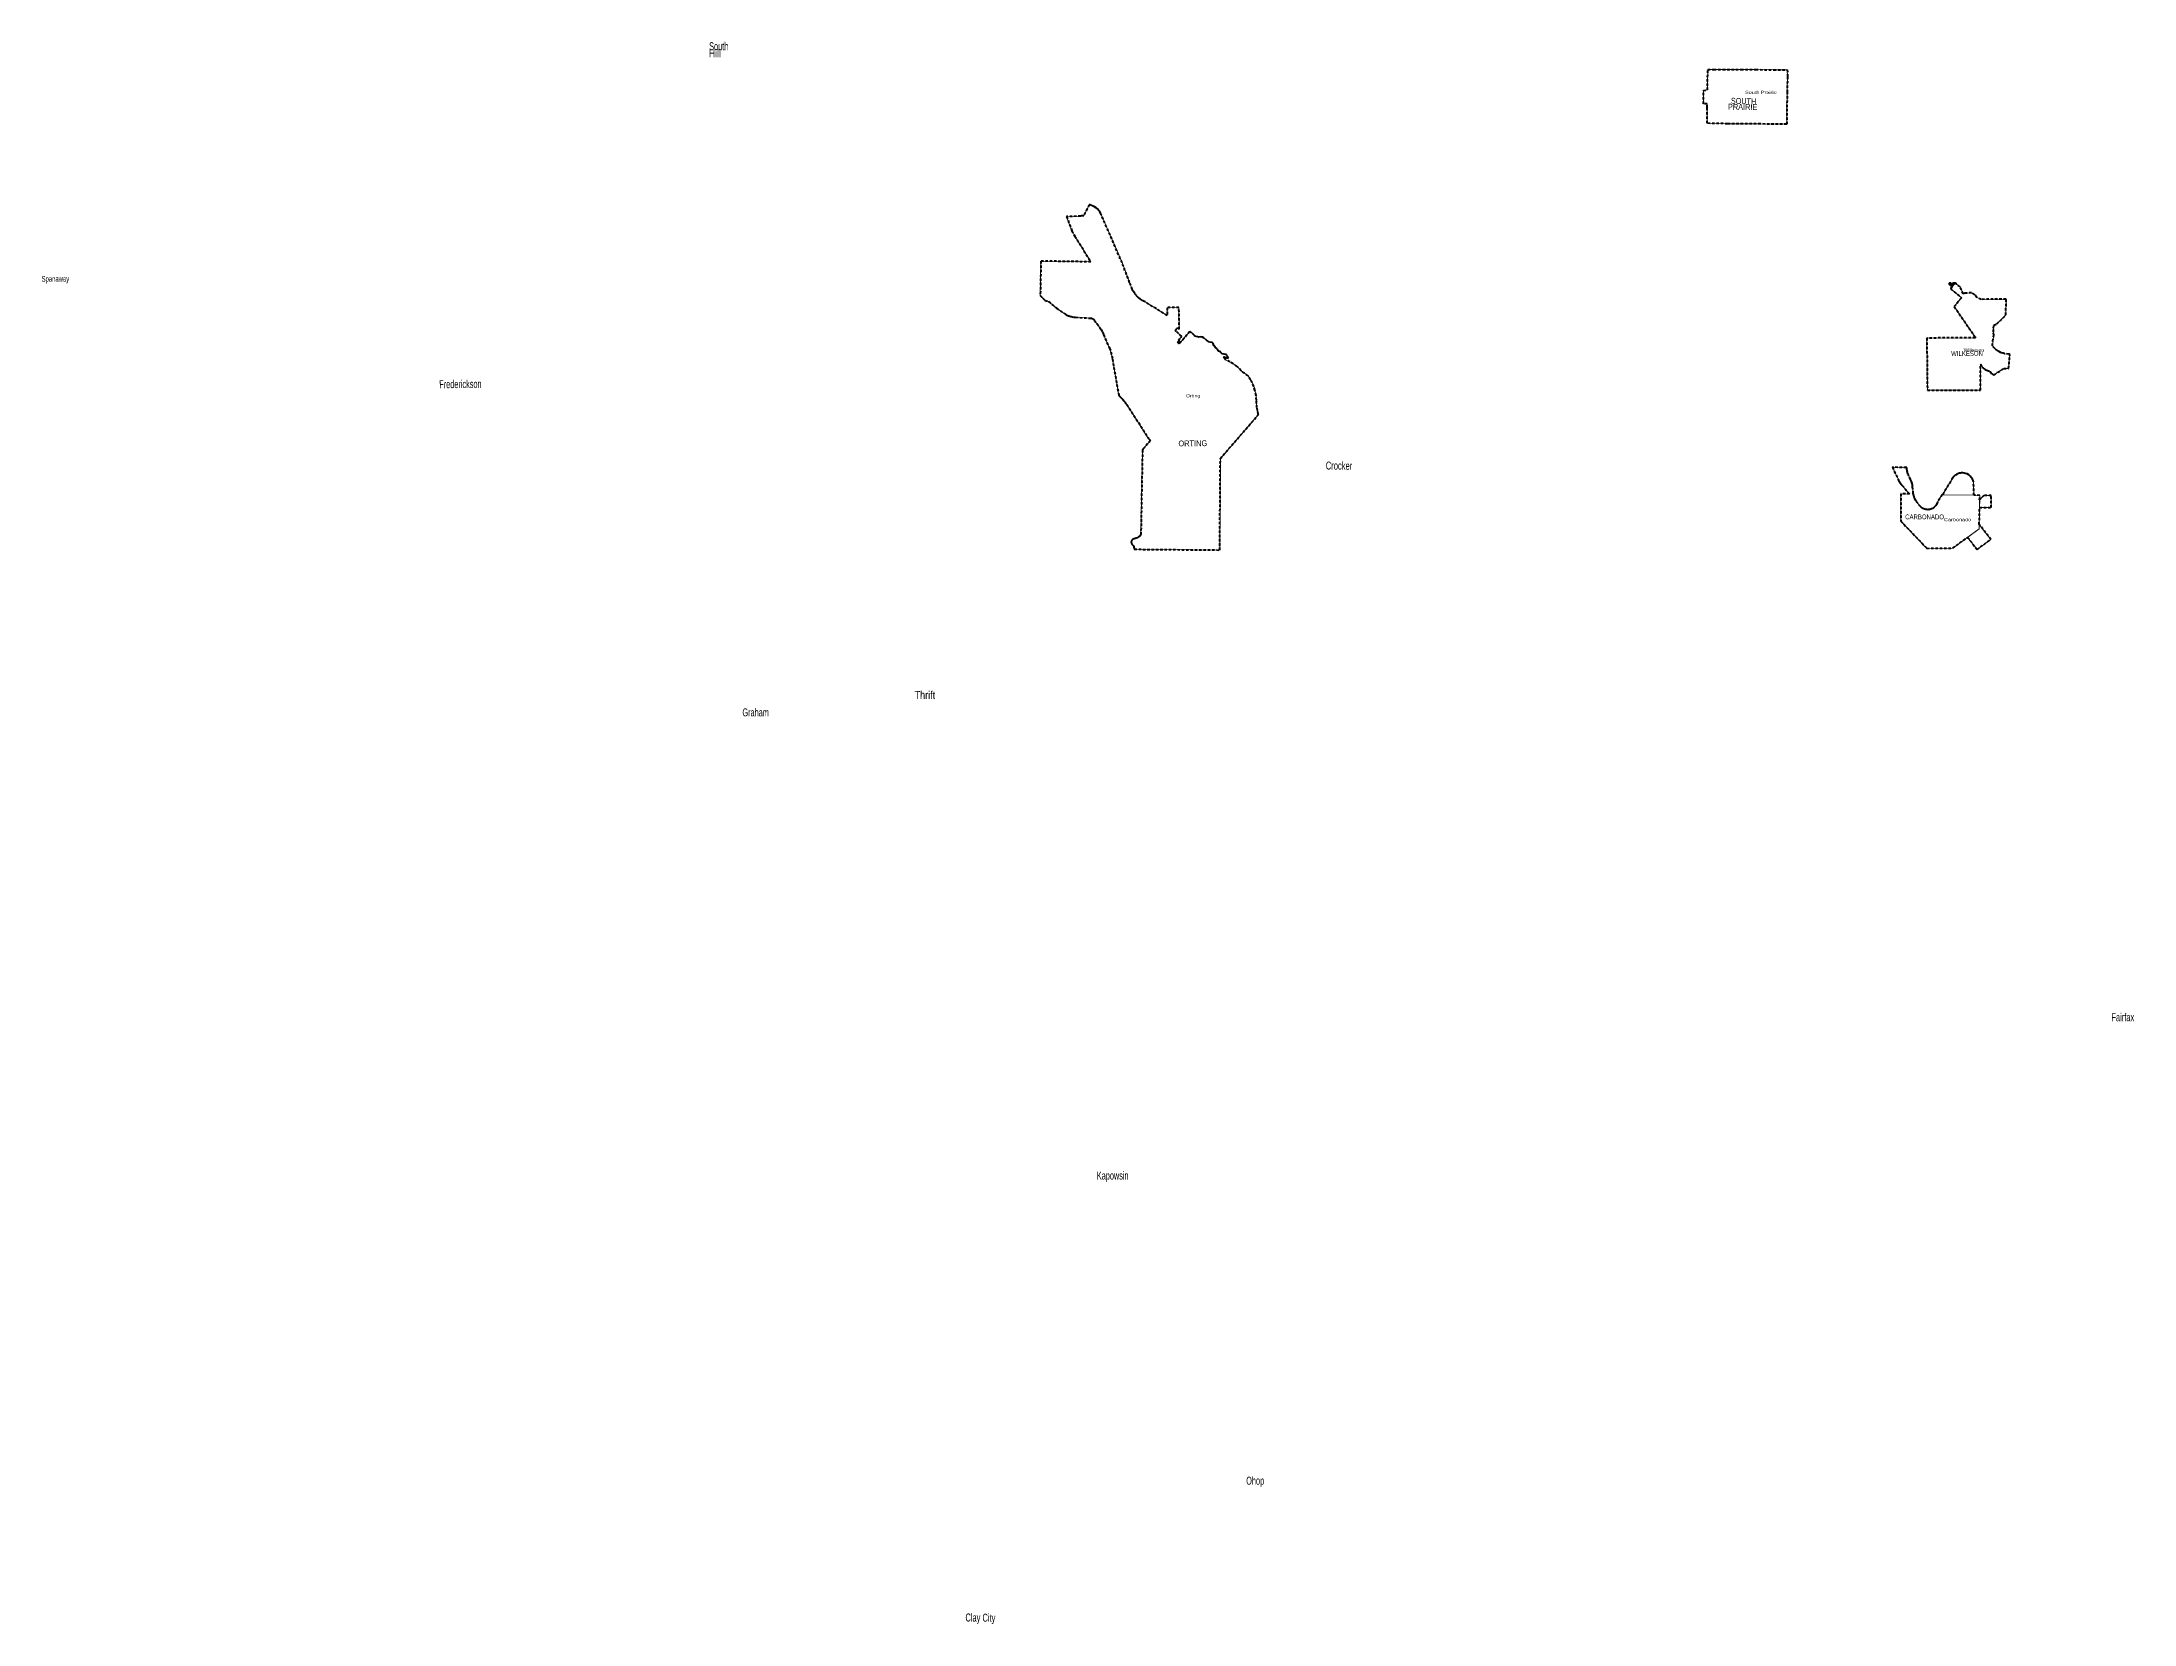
# Model space of a CAD drawing. Header units: feet. Extents: x -903180 to 1023491, y -707744 to 564635.
# Drawn here: x -358559 to -253965, y -207722 to -128590 of the extents above; entities that cross this region are included whole.
import ezdxf

# ---------------------------------------------------------------- set-up
doc = ezdxf.new("R2010")
doc.units = ezdxf.units.FT
doc.header["$LTSCALE"] = 80
doc.linetypes.add('SHORT_DASHED', pattern=[2.7, 1.5, -1.2])
doc.layers.add('13', color=7, linetype='SHORT_DASHED', lineweight=40)
doc.layers.add('58', color=7, linetype='Continuous', lineweight=13)
for name, color, linetype in [('14', 7, 'Continuous'), ('16', 7, 'Continuous'), ('36', 7, 'Continuous')]:
    doc.layers.add(name, color=color, linetype=linetype)

msp = doc.modelspace()

# ---------------------------------------------------------------- hatches: boundary and pattern name
at = {"layer": '58'}
msp.add_hatch(color=256, dxfattribs=at).paths.add_polyline_path([(-263071.31, -140844.3), (-263229.42, -140694.16), (-263207.11, -140654.81), (-262909.34, -140655.78)])

# ---------------------------------------------------------------- linework, layer by layer
at = {"layer": '13'}
for p, q in [((-307354.44, -142245.43), (-307228.18, -142296.6)), ((-264642.88, -151829.01), (-264829.83, -151614.83))]:
    msp.add_line(p, q, dxfattribs=at)
for points in [[(-275304.23, -131688.51), (-275495.34, -131685.98), (-275486.29, -131027.8), (-275300.78, -130990.03), (-275299.82, -130794.2), (-275272.13, -129981.73), (-274979.31, -129968.22), (-274520.22, -129974.66), (-273611.66, -129973.48), (-272882.58, -129978.88), (-271975.24, -129990), (-271304.61, -129992.91), (-271297.67, -130334.57), (-271310.69, -131092.41), (-271323.82, -131944.73), (-271334.82, -132702.56), (-272640.49, -132699), (-273517.65, -132691.93), (-274294.2, -132687), (-275310.15, -132663.69), (-275305.17, -131877.71)], [(-261303.35, -145027.77), (-261154.96, -145072.23), (-261084.23, -145194.97), (-260973.31, -145267.33), (-260776.18, -145118.14), (-260478.4, -144934.61), (-260240.46, -144931.29), (-260172.64, -144219.85), (-260219.12, -144216.46), (-260431.14, -144187.56), (-260450.35, -144184.94), (-260471.14, -144179.62), (-260519.51, -144167.26), (-260609.02, -144135.34), (-260694.69, -144094.25), (-260755.61, -144056.74), (-260775.38, -144044.57), (-260795.61, -144029.66), (-260928.83, -143921.86), (-261054.12, -143796.65), (-261030.52, -143563.7), (-260987.71, -143260.69), (-260995.11, -143091.58), (-260996.37, -142912.54), (-260971.68, -142765.08), (-260825.77, -142687.93), (-260372.75, -142246.67), (-260369.6, -141455.25), (-261608.87, -141469.06), (-261841.27, -141363.85), (-261943.57, -141219.62), (-262094.51, -141139.12), (-262441.58, -141161.82), (-262508.21, -141192.46), (-262662.16, -140848.95), (-262909.34, -140655.78), (-263207.11, -140654.81), (-263229.42, -140694.16), (-263071.31, -140844.3), (-263135.75, -140917.95), (-263151.28, -140935.7), (-263133.25, -140950.39), (-262617.96, -141370.3), (-262598.74, -141385.96), (-262615.4, -141406.6), (-262957.36, -141830.1), (-261905.56, -143367.62), (-261892.52, -143386.68), (-261911.88, -143386.83), (-264329.61, -143405.41), (-264301.62, -146015.74), (-261647.74, -146011.96), (-261651.55, -144702.58), (-261507.77, -144911.53), (-261408.87, -144978.61)]]:
    msp.add_lwpolyline(points, close=True, dxfattribs=at)
for points in [[(-299677.35, -154004.62), (-299645.01, -149421), (-297739.41, -147229.18), (-297740.2, -147222.5), (-297747.89, -147199.74), (-297780.4, -147030.94), (-297814.88, -146884.26), (-297837.4, -146671.19), (-297835.68, -146516.36), (-297862.28, -146279.18), (-297915.09, -146007.88), (-297967.76, -145819.04), (-298050.61, -145628.26), (-298135.38, -145487.76), (-298256.47, -145293.07), (-298435.8, -145156.87), (-298603.03, -145036.72), (-298800.61, -144826.17), (-299022.21, -144684.06), (-299169.26, -144594.01), (-299386.76, -144494.11), (-299457.37, -144391.78), (-299481.6, -144347.61), (-299447.39, -144351.53), (-299368.88, -144369.4), (-299314.52, -144385.32), (-299262.16, -144407.28), (-299252.11, -144401.22), (-299246.13, -144373.06), (-299320.74, -144290.83), (-299344.99, -144230.58), (-299477.84, -144206.84), (-299548.29, -144188.95), (-299637, -144098.74), (-299731.63, -144060.81), (-299806.31, -143940.39), (-299897, -143864.24), (-299967.59, -143773.97), (-300008.01, -143681.59), (-300048.36, -143623.4), (-300187.23, -143607.73), (-300298.03, -143535.66), (-300449.19, -143403.39), (-300543.83, -143361.45), (-300624.35, -143341.58), (-300728.96, -143353.95), (-300869.88, -143318.17), (-300934.34, -143278.16), (-301075.43, -143147.87), (-301176.38, -143082.28), (-301697.8, -143693.05), (-301793.17, -143605.95), (-301695.73, -143556.17), (-301745.48, -143513.66), (-301573.91, -143318.7), (-301901.49, -143035.61), (-301797.82, -142896.65), (-301697.13, -142958.05), (-301714.68, -141871.37), (-302304.91, -141884.92), (-302304.91, -142273.15), (-303411.1, -141591.94), (-303530.52, -141531.15), (-303642.93, -141458.2), (-303747.1, -141373.9), (-303841.89, -141279.18), (-303926.26, -141175.07), (-303999.28, -141062.71), (-304049.73, -140966.14), (-304182.51, -140623.9), (-304560.01, -139632.84), (-305631.68, -137155.12), (-305678.05, -137080.95), (-305731.92, -137012.04), (-305792.7, -136949.13), (-305859.72, -136892.92), (-305932.25, -136844.03), (-306009.49, -136802.98), (-306090.61, -136770.23), (-306174.69, -136746.15), (-306196.96, -136741.33), (-306478.04, -137284.14), (-306602.96, -137284.14), (-306626.38, -137311.47), (-307336.52, -137323.67), (-307065.65, -138035.73), (-306922.23, -138306.72), (-306113.77, -139593.35), (-308613.97, -139554), (-308647.37, -141273.92), (-308523.92, -141402.94), (-308399.58, -141520.27), (-308230.67, -141583.64), (-307828.33, -141916.88), (-307354.44, -142245.43)], [(-307228.18, -142296.6), (-307097.27, -142334.28), (-306963.14, -142358.08), (-306880.68, -142365.64), (-306104.95, -142413.15), (-306083.24, -142416.2), (-306061.97, -142421.5), (-306041.37, -142429), (-306021.66, -142438.6), (-306003.07, -142450.22), (-305985.79, -142463.71), (-305970.02, -142478.94), (-305955.93, -142495.73), (-305945.68, -142510.62), (-305682.93, -142862.63), (-305604.95, -142979.03), (-305539.56, -143102.94), (-305487.47, -143233), (-305487.34, -143233.4), (-305185.98, -143917.4), (-305114.79, -144110.36), (-305064.16, -144309.71), (-305040.73, -144456.22), (-304741.6, -146178.71), (-304737.31, -146198.57), (-304727.17, -146231.84), (-304713.62, -146263.87), (-304696.79, -146294.31), (-304676.87, -146322.81), (-304654.08, -146349.09), (-304628.67, -146372.83), (-304525.7, -146469.56), (-304418.1, -146592.48), (-304323.95, -146725.97), (-303248.03, -148406.71), (-303236.67, -148424.46), (-303135.4, -148532.77), (-303509.24, -148950.74), (-303513.21, -148955.09), (-303519.81, -148963.61), (-303525.48, -148972.77), (-303530.16, -148982.48), (-303533.8, -148992.62), (-303536.36, -149003.08), (-303537.81, -149013.76), (-303618.16, -153203.27), (-303618.89, -153206.27), (-303625.95, -153229.43), (-303635.4, -153251.72), (-303647.12, -153272.91), (-303661, -153292.75), (-303676.87, -153311.04), (-303694.57, -153327.56), (-303713.9, -153342.15), (-303734.64, -153354.63), (-303756.58, -153364.88), (-303792.81, -153387.42), (-303846.38, -153414.42), (-303902.47, -153435.68), (-303960.48, -153450.95), (-303963.55, -153451.49), (-303981.05, -153455.67), (-303998.01, -153461.66), (-304014.25, -153469.39), (-304029.59, -153478.77), (-304043.87, -153489.71), (-304056.93, -153502.08), (-304068.63, -153515.74), (-304078.83, -153530.56), (-304087.43, -153546.36), (-304094.33, -153562.97), (-304099.45, -153580.21), (-304099.46, -153580.43), (-304099.4, -153603.34), (-304096.95, -153626.12), (-304092.13, -153648.51), (-304085, -153670.28), (-304075.63, -153691.19), (-304064.12, -153711), (-304050.61, -153729.5), (-304035.24, -153746.49), (-304018.18, -153761.77), (-303999.61, -153775.19), (-303994.41, -153786.8), (-303978.46, -153829.9), (-303967.1, -153874.43), (-303960.46, -153919.9), (-303958.61, -153965.82), (-303944.82, -153966.86), (-299677.35, -154004.62)], [(-264829.83, -151614.83), (-264833.35, -151582.64), (-264843.57, -151570.41), (-264890.2, -151504.59), (-264929.7, -151434.25), (-264961.62, -151360.17), (-264985.63, -151283.16), (-264997.97, -151221.52), (-265001.57, -151203.53), (-265004.02, -151181.52), (-265043.85, -150823.96), (-265046.14, -150803.32), (-265048.4, -150783.96), (-265050.31, -150767.6), (-265068.13, -150674.34), (-265095.6, -150583.46), (-265124.01, -150515.94), (-265132.47, -150495.82), (-265142.17, -150475.94), (-265227.76, -150300.52), (-265234.79, -150286.12), (-265246.89, -150260.52), (-265270.39, -150210.84), (-265299.4, -150129.17), (-265319.71, -150044.91), (-265331.1, -149959), (-265332.91, -149892.37), (-265333.45, -149872.37), (-265353.45, -149872.25), (-266052.33, -149868.13), (-265766.07, -150463.77), (-265756.31, -150484.08), (-265745.09, -150503.77), (-265672.22, -150628.74), (-265591.61, -150738.7), (-265575.85, -150760.2), (-265559.7, -150778.7), (-265187.3, -151205.32), (-265624.47, -151192.05), (-265630.35, -152561.39), (-264324.32, -153920.69), (-263021.43, -153907.48), (-262293.09, -153372.33), (-261816.35, -153977.04), (-261125.98, -153470.49), (-261706.55, -152734.13), (-261694.27, -151874.98), (-261120.07, -151882.67), (-261114.61, -151276.94), (-261485.57, -151272.31), (-261688.85, -151495.02), (-261685.65, -151270.24), (-261977.53, -151260.79), (-261990.37, -150613.4), (-262017.93, -150519.47), (-262046.97, -150462.74), (-262089.83, -150389.41), (-262154.82, -150314.69), (-262228.1, -150252.43), (-262319.36, -150202.62), (-262414.77, -150169.42), (-262469.67, -150155.76), (-262528.15, -150147.28), (-262590.98, -150146.72), (-262649.83, -150154.2), (-262689.71, -150162.22), (-262746.63, -150176.33), (-262824.06, -150208.16), (-262899.06, -150253.97), (-262918.42, -150268.5), (-262984.45, -150327.15), (-263030.64, -150390.92), (-263542.59, -151246.46), (-263572.02, -151246.18), (-263857.78, -151730.99), (-263869.54, -151750.95), (-263882.68, -151770.99), (-263895.38, -151790.36), (-263927.13, -151829.52), (-263962.79, -151865.13), (-264001.99, -151896.83), (-264044.28, -151924.25), (-264089.21, -151947.1), (-264136.29, -151965.14), (-264184.98, -151978.15), (-264234.78, -151986), (-264285.12, -151988.6), (-264335.45, -151985.93), (-264385.23, -151978.01), (-264433.91, -151964.93), (-264480.96, -151946.83), (-264525.85, -151923.91), (-264568.11, -151896.43), (-264607.26, -151864.68), (-264642.88, -151829.01)]]:
    msp.add_lwpolyline(points, dxfattribs=at)
at = {"layer": '58'}
for points in [[(-275304.23, -131688.51), (-275495.34, -131685.98), (-275486.29, -131027.8), (-275300.78, -130990.03), (-275299.82, -130794.2), (-275272.13, -129981.73), (-274979.31, -129968.22), (-274520.22, -129974.66), (-273611.66, -129973.48), (-272882.58, -129978.88), (-271975.24, -129990), (-271304.61, -129992.91), (-271297.67, -130334.57), (-271310.69, -131092.41), (-271323.82, -131944.73), (-271334.82, -132702.56), (-272640.49, -132699), (-273517.65, -132691.93), (-274294.2, -132687), (-275310.15, -132663.69), (-275305.17, -131877.71)], [(-261303.35, -145027.77), (-261154.96, -145072.23), (-261084.23, -145194.97), (-260973.31, -145267.33), (-260776.18, -145118.14), (-260478.4, -144934.61), (-260240.46, -144931.29), (-260172.64, -144219.85), (-260219.12, -144216.46), (-260431.14, -144187.56), (-260450.35, -144184.94), (-260471.14, -144179.62), (-260519.51, -144167.26), (-260609.02, -144135.34), (-260694.69, -144094.25), (-260755.61, -144056.74), (-260775.38, -144044.57), (-260795.61, -144029.66), (-260928.83, -143921.86), (-261054.12, -143796.65), (-261030.52, -143563.7), (-260987.71, -143260.69), (-260995.11, -143091.58), (-260996.37, -142912.54), (-260971.68, -142765.08), (-260825.77, -142687.93), (-260372.75, -142246.67), (-260369.6, -141455.25), (-261608.87, -141469.06), (-261841.27, -141363.85), (-261943.57, -141219.62), (-262094.51, -141139.12), (-262441.58, -141161.82), (-262508.21, -141192.46), (-262662.16, -140848.95), (-262909.34, -140655.78), (-263135.75, -140917.95), (-263151.28, -140935.7), (-263133.25, -140950.39), (-262617.96, -141370.3), (-262598.74, -141385.96), (-262615.4, -141406.6), (-262957.36, -141830.1), (-261905.56, -143367.62), (-261892.52, -143386.68), (-261911.88, -143386.83), (-264329.61, -143405.41), (-264301.62, -146015.74), (-261647.74, -146011.96), (-261651.55, -144702.58), (-261507.77, -144911.53), (-261408.87, -144978.61)], [(-263071.31, -140844.3), (-263229.42, -140694.16), (-263207.11, -140654.81), (-262909.34, -140655.78)], [(-264829.83, -151614.83), (-264833.35, -151582.64), (-264843.57, -151570.41), (-264890.2, -151504.59), (-264929.7, -151434.25), (-264961.62, -151360.17), (-264985.63, -151283.16), (-264997.97, -151221.52), (-265001.57, -151203.53), (-265004.02, -151181.52), (-265043.85, -150823.96), (-265046.14, -150803.32), (-265048.4, -150783.96), (-265050.31, -150767.6), (-265068.13, -150674.34), (-265095.6, -150583.46), (-265124.01, -150515.94), (-265132.47, -150495.82), (-265142.17, -150475.94), (-265227.76, -150300.52), (-265234.79, -150286.12), (-265246.89, -150260.52), (-265270.39, -150210.84), (-265299.4, -150129.17), (-265319.71, -150044.91), (-265331.1, -149959), (-265332.91, -149892.37), (-265333.45, -149872.37), (-265353.45, -149872.25), (-266052.33, -149868.13), (-265766.07, -150463.77), (-265756.31, -150484.08), (-265745.09, -150503.77), (-265672.22, -150628.74), (-265591.61, -150738.7), (-265575.85, -150760.2), (-265559.7, -150778.7), (-265187.3, -151205.32), (-265624.47, -151192.05), (-265630.35, -152561.39), (-264324.32, -153920.69), (-263021.43, -153907.48), (-261709.53, -152943.57), (-261685.65, -151270.24), (-261977.72, -151260.82), (-263542.59, -151246.46), (-263572.02, -151246.18), (-263857.78, -151730.99), (-263869.54, -151750.95), (-263882.68, -151770.99), (-263895.38, -151790.36), (-263927.13, -151829.52), (-263962.79, -151865.13), (-264001.99, -151896.83), (-264044.28, -151924.25), (-264089.21, -151947.1), (-264136.29, -151965.14), (-264184.98, -151978.15), (-264234.78, -151986), (-264285.12, -151988.6), (-264335.45, -151985.93), (-264385.23, -151978.01), (-264433.91, -151964.93), (-264480.96, -151946.83), (-264525.85, -151923.91), (-264568.11, -151896.43), (-264607.26, -151864.68), (-264642.88, -151829.01)], [(-261977.53, -151260.79), (-263542.59, -151246.46), (-263030.64, -150390.92), (-262984.45, -150327.15), (-262918.42, -150268.5), (-262824.06, -150208.16), (-262746.63, -150176.33), (-262689.71, -150162.22), (-262590.98, -150146.72), (-262528.15, -150147.28), (-262469.67, -150155.76), (-262414.77, -150169.42), (-262319.36, -150202.62), (-262228.1, -150252.43), (-262154.82, -150314.69), (-262089.83, -150389.41), (-262046.97, -150462.74), (-262017.93, -150519.47), (-261990.37, -150613.4)], [(-261485.57, -151272.31), (-261114.61, -151276.94), (-261120.07, -151882.67), (-261694.27, -151874.98), (-261688.85, -151495.02)], [(-261816.35, -153977.04), (-262293.01, -153372.43), (-261709.53, -152943.57), (-261708.07, -152732.19), (-261125.98, -153470.49)]]:
    msp.add_lwpolyline(points, close=True, dxfattribs=at)
for points in [[(-299677.35, -154004.62), (-299645.01, -149421), (-297739.41, -147229.18), (-297740.2, -147222.5), (-297747.89, -147199.74), (-297780.4, -147030.94), (-297814.88, -146884.26), (-297837.4, -146671.19), (-297835.68, -146516.36), (-297862.28, -146279.18), (-297915.09, -146007.88), (-297967.76, -145819.04), (-298050.61, -145628.26), (-298135.38, -145487.76), (-298256.47, -145293.07), (-298435.8, -145156.87), (-298603.03, -145036.72), (-298800.61, -144826.17), (-299022.21, -144684.06), (-299169.26, -144594.01), (-299386.76, -144494.11), (-299457.37, -144391.78), (-299481.6, -144347.61), (-299447.39, -144351.53), (-299368.88, -144369.4), (-299314.52, -144385.32), (-299262.16, -144407.28), (-299252.11, -144401.22), (-299246.13, -144373.06), (-299320.74, -144290.83), (-299344.99, -144230.58), (-299477.84, -144206.84), (-299548.29, -144188.95), (-299637, -144098.74), (-299731.63, -144060.81), (-299806.31, -143940.39), (-299897, -143864.24), (-299967.59, -143773.97), (-300008.01, -143681.59), (-300048.36, -143623.4), (-300187.23, -143607.73), (-300298.03, -143535.66), (-300449.19, -143403.39), (-300543.83, -143361.45), (-300624.35, -143341.58), (-300728.96, -143353.95), (-300869.88, -143318.17), (-300934.34, -143278.16), (-301075.43, -143147.87), (-301176.38, -143082.28), (-301697.8, -143693.05), (-301793.17, -143605.95), (-301695.73, -143556.17), (-301745.48, -143513.66), (-301573.91, -143318.7), (-301901.49, -143035.61), (-301797.82, -142896.65), (-301697.13, -142958.05), (-301714.68, -141871.37), (-302304.91, -141884.92), (-302304.91, -142273.15), (-303411.1, -141591.94), (-303530.52, -141531.15), (-303642.93, -141458.2), (-303747.1, -141373.9), (-303841.89, -141279.18), (-303926.26, -141175.07), (-303999.28, -141062.71), (-304049.73, -140966.14), (-304182.51, -140623.9), (-304560.01, -139632.84), (-305631.68, -137155.12), (-305678.05, -137080.95), (-305731.92, -137012.04), (-305792.7, -136949.13), (-305859.72, -136892.92), (-305932.25, -136844.03), (-306009.49, -136802.98), (-306090.61, -136770.23), (-306174.69, -136746.15), (-306196.96, -136741.33), (-306478.04, -137284.14), (-306602.96, -137284.14), (-306626.38, -137311.47), (-307336.52, -137323.67), (-307065.65, -138035.73), (-306922.23, -138306.72), (-306113.77, -139593.35), (-308613.97, -139554), (-308647.37, -141273.92), (-308523.92, -141402.94), (-308399.58, -141520.27), (-308230.67, -141583.64), (-307828.33, -141916.88), (-307354.44, -142245.43), (-307228.18, -142296.6), (-307097.27, -142334.28), (-306963.14, -142358.08), (-306880.68, -142365.64), (-306104.95, -142413.15), (-306083.24, -142416.2)], [(-306083.24, -142416.2), (-306061.97, -142421.5), (-306041.37, -142429), (-306021.66, -142438.6), (-306003.07, -142450.22), (-305985.79, -142463.71), (-305970.02, -142478.94), (-305955.93, -142495.73), (-305945.68, -142510.62), (-305682.93, -142862.63), (-305604.95, -142979.03), (-305539.56, -143102.94), (-305487.47, -143233), (-305487.34, -143233.4), (-305185.98, -143917.4), (-305114.79, -144110.36), (-305064.16, -144309.71), (-305040.73, -144456.22), (-304741.6, -146178.71), (-304737.31, -146198.57), (-304727.17, -146231.84), (-304713.62, -146263.87), (-304696.79, -146294.31), (-304676.87, -146322.81), (-304654.08, -146349.09), (-304628.67, -146372.83), (-304525.7, -146469.56), (-304418.1, -146592.48), (-304323.95, -146725.97), (-303248.03, -148406.71), (-303236.67, -148424.46), (-303135.4, -148532.77), (-303509.24, -148950.74), (-303513.21, -148955.09), (-303519.81, -148963.61), (-303525.48, -148972.77), (-303530.16, -148982.48), (-303533.8, -148992.62), (-303536.36, -149003.08), (-303537.81, -149013.76), (-303618.16, -153203.27), (-303618.89, -153206.27), (-303625.95, -153229.43), (-303635.4, -153251.72), (-303647.12, -153272.91), (-303661, -153292.75), (-303676.87, -153311.04), (-303694.57, -153327.56), (-303713.9, -153342.15), (-303734.64, -153354.63), (-303756.58, -153364.88), (-303792.81, -153387.42), (-303846.38, -153414.42), (-303902.47, -153435.68), (-303960.48, -153450.95), (-303963.55, -153451.49), (-303981.05, -153455.67), (-303998.01, -153461.66), (-304014.25, -153469.39), (-304029.59, -153478.77), (-304043.87, -153489.71), (-304056.93, -153502.08), (-304068.63, -153515.74), (-304078.83, -153530.56), (-304087.43, -153546.36), (-304094.33, -153562.97), (-304099.45, -153580.21), (-304099.46, -153580.43), (-304099.4, -153603.34), (-304096.95, -153626.12), (-304092.13, -153648.51), (-304085, -153670.28), (-304075.63, -153691.19), (-304064.12, -153711), (-304050.61, -153729.5), (-304035.24, -153746.49), (-304018.18, -153761.77), (-303999.61, -153775.19), (-303994.41, -153786.8), (-303978.46, -153829.9), (-303967.1, -153874.43), (-303960.46, -153919.9), (-303958.61, -153965.82), (-303944.82, -153966.86), (-299677.35, -154004.62)]]:
    msp.add_lwpolyline(points, dxfattribs=at)

# ---------------------------------------------------------------- texts
at = {"layer": '14'}
for s, height, rotation, width, p in [('PRAIRIE', 301.5, 359.538, 0.8, (-274271.33, -131990.3)), ('SOUTH', 301.5, 358.686, 0.75, (-274126.09, -131689.56)), ('ORTING', 289.4, 0.479, 0.8, (-301739.84, -148820.05))]:
    msp.add_text(s, height=height, rotation=rotation, dxfattribs=dict(at, width=width)).set_placement(p)
at = {"layer": '14', "width": 0.75}
for s, p in [('WILKESON', (-263114.41, -144293.34)), ('CARBONADO', (-265411.41, -152467.77))]:
    msp.add_text(s, height=240, dxfattribs=at).set_placement(p)
at = {"layer": '16'}
for s, width, p in [('South', 0.6, (-325200.28, -129011.43)), ('Hill', 0.8, (-325208.71, -129370.26)), ('Fairfax', 0.7, (-255105.22, -177570.19)), ('Kapowsin', 0.6, (-305821.68, -185487.82)), ('Ohop', 0.6, (-298353.63, -200747.04))]:
    msp.add_text(s, height=400, dxfattribs=dict(at, width=width)).set_placement(p)
for s, height, rotation, width, p in [('Spanaway', 294.2, 0.501, 0.6, (-358569.1, -140593.86)), ('Frederickson', 400, 0.493, 0.6, (-338691.79, -145914.31)), ('Crocker', 400, 359.37, 0.65, (-294376.17, -149979.12)), ('Thrift', 400, 359.37, 0.85, (-314935.66, -161449.93)), ('Graham', 400, 359.987, 0.6, (-323538.82, -162323.41)), ('Clay City', 400, 359.37, 0.7, (-312391.52, -207586.44))]:
    msp.add_text(s, height=height, rotation=rotation, dxfattribs=dict(at, width=width)).set_placement(p)
at = {"layer": '36'}
for s, width, p in [('South Prairie', 1.3, (-273415.84, -131196.12)), ('Wilkeson', 1.2, (-262487.82, -144083.65)), ('Orting', 1.25, (-301362.95, -146367.34)), ('Carbonado', 1.3, (-263470.61, -152562.55))]:
    msp.add_text(s, height=157.5, dxfattribs=dict(at, width=width)).set_placement(p)

doc.saveas('drawing.dxf')
